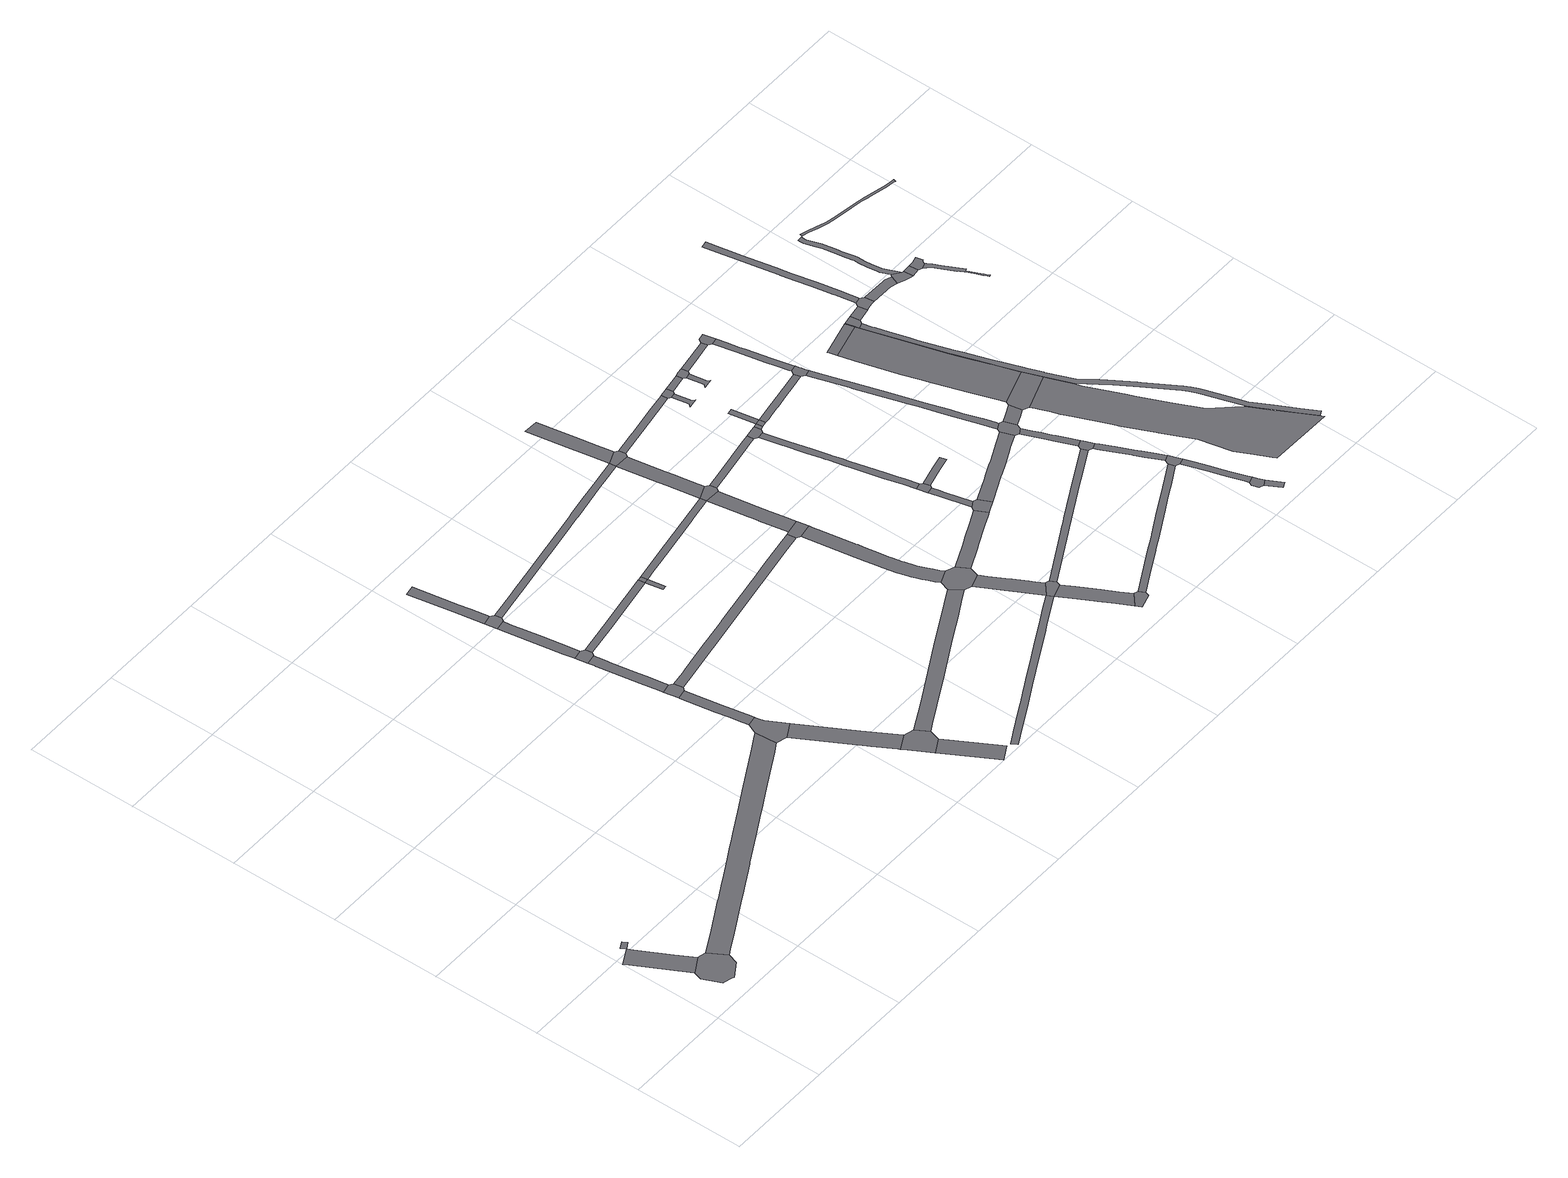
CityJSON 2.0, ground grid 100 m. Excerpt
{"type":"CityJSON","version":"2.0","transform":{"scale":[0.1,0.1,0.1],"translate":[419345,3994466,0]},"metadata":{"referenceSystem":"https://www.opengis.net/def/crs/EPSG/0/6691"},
"CityObjects":{
"road1":{"type":"Road","attributes":{"class":"9999","function":"9020","RoadStructureAttribute.sectionType":"1"},"geometry":[{"type":"MultiSurface","lod":"1","boundaries":[[[0,1,2,3,4,5,6,7]]]}]},
"road2":{"type":"Road","attributes":{"class":"9999","function":"9020","RoadStructureAttribute.sectionType":"1"},"geometry":[{"type":"MultiSurface","lod":"1","boundaries":[[[8,9,0,10]]]}]},
"road3":{"type":"Road","attributes":{"class":"9999","function":"9020","RoadStructureAttribute.sectionType":"4"},"geometry":[{"type":"MultiSurface","lod":"1","boundaries":[[[5,4,11,12,13,14,15,16,17,18]]]}]},
"road4":{"type":"Road","attributes":{"class":"9999","function":"9020","RoadStructureAttribute.sectionType":"1"},"geometry":[{"type":"MultiSurface","lod":"1","boundaries":[[[19,20,21,22,23,24,25,26,27,28,29,30,31,32,33,34,35,18,17,36,37,38,39,40,41,42,43,44,45,46,47,48,49,50,51]]]}]},
"road5":{"type":"Road","attributes":{"class":"9999","function":"9020","RoadStructureAttribute.sectionType":"4"},"geometry":[{"type":"MultiSurface","lod":"1","boundaries":[[[52,53,19,51,54,55,56,57]]]}]},
"road6":{"type":"Road","attributes":{"class":"9999","function":"9020","RoadStructureAttribute.sectionType":"1"},"geometry":[{"type":"MultiSurface","lod":"1","boundaries":[[[58,59,60,61,62,63,64,53,52,65,66,67]]]}]},
"road7":{"type":"Road","attributes":{"class":"9999","function":"9020","RoadStructureAttribute.sectionType":"4"},"geometry":[{"type":"MultiSurface","lod":"1","boundaries":[[[68,69,59,58,70,71]]]}]},
"road8":{"type":"Road","attributes":{"class":"9999","function":"9020","RoadStructureAttribute.sectionType":"1"},"geometry":[{"type":"MultiSurface","lod":"1","boundaries":[[[55,54,72,73,74,75,76,77,78,79,80,81]]]}]},
"road9":{"type":"Road","attributes":{"class":"9999","function":"9020","RoadStructureAttribute.sectionType":"1"},"geometry":[{"type":"MultiSurface","lod":"1","boundaries":[[[82,83,84,85,86,87,88,69,68,89,90,91,92,93,94]]]}]},
"road10":{"type":"Road","attributes":{"class":"9999","function":"9020","RoadStructureAttribute.sectionType":"4"},"geometry":[{"type":"MultiSurface","lod":"1","boundaries":[[[95,96,83,82,97,98]]]}]},
"road11":{"type":"Road","attributes":{"class":"9999","function":"9020","RoadStructureAttribute.sectionType":"1"},"geometry":[{"type":"MultiSurface","lod":"1","boundaries":[[[99,100,101,102,103,96,95,104,105,106,107]]]}]},
"road12":{"type":"Road","attributes":{"class":"9999","function":"9020","RoadStructureAttribute.sectionType":"4"},"geometry":[{"type":"MultiSurface","lod":"1","boundaries":[[[78,77,108,109,110,111,112,113]]]}]},
"road13":{"type":"Road","attributes":{"class":"9999","function":"9020","RoadStructureAttribute.sectionType":"4"},"geometry":[{"type":"MultiSurface","lod":"1","boundaries":[[[114,115,100,99,116,117]]]}]},
"road14":{"type":"Road","attributes":{"class":"9999","function":"9020","RoadStructureAttribute.sectionType":"1"},"geometry":[{"type":"MultiSurface","lod":"1","boundaries":[[[118,119,120,115,114,121,122]]]}]},
"road15":{"type":"Road","attributes":{"class":"9999","function":"9020","RoadStructureAttribute.sectionType":"1"},"geometry":[{"type":"MultiSurface","lod":"1","boundaries":[[[111,110,123,124,125,126,127,128,129]]]}]},
"road16":{"type":"Road","attributes":{"class":"9999","function":"9020","RoadStructureAttribute.sectionType":"1"},"geometry":[{"type":"MultiSurface","lod":"1","boundaries":[[[130,131,132,133,134,98,97,135,136,137,138]]]}]},
"road17":{"type":"Road","attributes":{"class":"9999","function":"9020","RoadStructureAttribute.sectionType":"1"},"geometry":[{"type":"MultiSurface","lod":"1","boundaries":[[[139,140,141,142,143,144,145,146,147,148,149,150,151,152,71,70,153,154,155,156,157,158]]]}]},
"road18":{"type":"Road","attributes":{"class":"9999","function":"9020","RoadStructureAttribute.sectionType":"1"},"geometry":[{"type":"MultiSurface","lod":"1","boundaries":[[[159,138,160,161]]]}]},
"road19":{"type":"Road","attributes":{"class":"9999","function":"9020","RoadStructureAttribute.sectionType":"4"},"geometry":[{"type":"MultiSurface","lod":"1","boundaries":[[[162,163,130,138,159]]]}]},
"road20":{"type":"Road","attributes":{"class":"9999","function":"9020","RoadStructureAttribute.sectionType":"1"},"geometry":[{"type":"MultiSurface","lod":"1","boundaries":[[[164,165,166,167,168,169,113,112,170,171,172,173,174,175,176,177,178,179,180,181,182,183]]]}]},
"road21":{"type":"Road","attributes":{"class":"9999","function":"9020","RoadStructureAttribute.sectionType":"1"},"geometry":[{"type":"MultiSurface","lod":"1","boundaries":[[[184,185,186,187,188,189,190,191,192,193,194,117,116,195,196,197,198,199,200,201,202,203]]]}]},
"road22":{"type":"Road","attributes":{"class":"9999","function":"9020","RoadStructureAttribute.sectionType":"1"},"geometry":[{"type":"MultiSurface","lod":"1","boundaries":[[[204,205,206,207,208,209,210,211,212,213,214,215,216,217,218,219,220,221,222,223,224,225,226,227,228,229,230]]]}]},
"road23":{"type":"Road","attributes":{"class":"9999","function":"9020","RoadStructureAttribute.sectionType":"1"},"geometry":[{"type":"MultiSurface","lod":"1","boundaries":[[[231,232,233,162,159,234,235,236,237,238,239,240,241]]]}]},
"road24":{"type":"Road","attributes":{"class":"9999","function":"9020","RoadStructureAttribute.sectionType":"4"},"geometry":[{"type":"MultiSurface","lod":"1","boundaries":[[[242,243,164,183,244,245,246,247]]]}]},
"road25":{"type":"Road","attributes":{"class":"9999","function":"9020","RoadStructureAttribute.sectionType":"1"},"geometry":[{"type":"MultiSurface","lod":"1","boundaries":[[[248,249,250,251,252,253,254,255,256,257,258,259,260,261,243,242,262,263,264,265,266,267,268,269,270,271,272,273,274,275,276,277,278,279,280]]]}]},
"road26":{"type":"Road","attributes":{"class":"9999","function":"9020","RoadStructureAttribute.sectionType":"4"},"geometry":[{"type":"MultiSurface","lod":"1","boundaries":[[[281,282,139,158,249,248]]]}]},
"road27":{"type":"Road","attributes":{"class":"9999","function":"9020","RoadStructureAttribute.sectionType":"1"},"geometry":[{"type":"MultiSurface","lod":"1","boundaries":[[[245,244,283,284,285,286,204,287,288,289,290,291,292]]]}]},
"road28":{"type":"Road","attributes":{"class":"9999","function":"9020","RoadStructureAttribute.sectionType":"1"},"geometry":[{"type":"MultiSurface","lod":"1","boundaries":[[[241,293,294,295,296,297,282,281,298,299,300,301,302,303]]]}]},
"road29":{"type":"Road","attributes":{"class":"9999","function":"9020","RoadStructureAttribute.sectionType":"4"},"geometry":[{"type":"MultiSurface","lod":"1","boundaries":[[[304,231,241,303,305,306]]]}]},
"road30":{"type":"Road","attributes":{"class":"9999","function":"9020","RoadStructureAttribute.sectionType":"4"},"geometry":[{"type":"MultiSurface","lod":"1","boundaries":[[[287,204,230,307,308,309]]]}]},
"road31":{"type":"Road","attributes":{"class":"9999","function":"9020","RoadStructureAttribute.sectionType":"1"},"geometry":[{"type":"MultiSurface","lod":"1","boundaries":[[[203,310,311,312,231,304,313,314,315,316,317,318,319]]]}]},
"road32":{"type":"Road","attributes":{"class":"9999","function":"9020","RoadStructureAttribute.sectionType":"1"},"geometry":[{"type":"MultiSurface","lod":"1","boundaries":[[[307,230,320,321,322,323,324,325,326,327,328]]]}]},
"road33":{"type":"Road","attributes":{"class":"9999","function":"9020","RoadStructureAttribute.sectionType":"4"},"geometry":[{"type":"MultiSurface","lod":"1","boundaries":[[[329,184,203,319,330,331]]]}]},
"road34":{"type":"Road","attributes":{"class":"9999","function":"9020","RoadStructureAttribute.sectionType":"1"},"geometry":[{"type":"MultiSurface","lod":"1","boundaries":[[[332,333,334,335,184,329,336,337,338,339,340]]]}]},
"road35":{"type":"Road","attributes":{"class":"9999","function":"9020","RoadStructureAttribute.sectionType":"4"},"geometry":[{"type":"MultiSurface","lod":"1","boundaries":[[[325,324,341,342,343,344]]]}]},
"road36":{"type":"Road","attributes":{"class":"9999","function":"9020","RoadStructureAttribute.sectionType":"1"},"geometry":[{"type":"MultiSurface","lod":"1","boundaries":[[[345,346,347,348,247,246,349,350,351,352,353]]]}]},
"road37":{"type":"Road","attributes":{"class":"9999","function":"9020","RoadStructureAttribute.sectionType":"1"},"geometry":[{"type":"MultiSurface","lod":"1","boundaries":[[[354,355,356,306,305,357,358,359,360]]]}]},
"road38":{"type":"Road","attributes":{"class":"9999","function":"9020","RoadStructureAttribute.sectionType":"1"},"geometry":[{"type":"MultiSurface","lod":"1","boundaries":[[[361,362,363,364,365,331,330,366,367,368]]]}]},
"road39":{"type":"Road","attributes":{"class":"9999","function":"9020","RoadStructureAttribute.sectionType":"1"},"geometry":[{"type":"MultiSurface","lod":"1","boundaries":[[[369,370,371,372,373,374,375,376,377]]]}]},
"road40":{"type":"Road","attributes":{"class":"9999","function":"9020","RoadStructureAttribute.sectionType":"4"},"geometry":[{"type":"MultiSurface","lod":"1","boundaries":[[[375,374,345,353,378,379,380]]]}]},
"road41":{"type":"Road","attributes":{"class":"9999","function":"9020","RoadStructureAttribute.sectionType":"4"},"geometry":[{"type":"MultiSurface","lod":"1","boundaries":[[[381,382,370,369,383,384]]]}]},
"road42":{"type":"Road","attributes":{"class":"9999","function":"9020","RoadStructureAttribute.sectionType":"1"},"geometry":[{"type":"MultiSurface","lod":"1","boundaries":[[[385,386,387,388,389,390,391,392,393,394,395,396,397,398,399,400,382,381,401,402,403,404,405,406,407,408,409,410,411,412,413]]]}]},
"road43":{"type":"Road","attributes":{"class":"9999","function":"9020","RoadStructureAttribute.sectionType":"4"},"geometry":[{"type":"MultiSurface","lod":"1","boundaries":[[[414,415,354,360,386,385,416]]]}]},
"road44":{"type":"Road","attributes":{"class":"9999","function":"9020","RoadStructureAttribute.sectionType":"1"},"geometry":[{"type":"MultiSurface","lod":"1","boundaries":[[[417,418,419,420,421,422,423,309,308,424,425,426,427,428]]]}]},
"road45":{"type":"Road","attributes":{"class":"9999","function":"9020","RoadStructureAttribute.sectionType":"1"},"geometry":[{"type":"MultiSurface","lod":"1","boundaries":[[[429,414,416,430]]]}]},
"road46":{"type":"Road","attributes":{"class":"9999","function":"9020","RoadStructureAttribute.sectionType":"4"},"geometry":[{"type":"MultiSurface","lod":"1","boundaries":[[[431,429,430,432]]]}]},
"road47":{"type":"Road","attributes":{"class":"9999","function":"9020","RoadStructureAttribute.sectionType":"1"},"geometry":[{"type":"MultiSurface","lod":"1","boundaries":[[[433,434,384,383,435,436]]]}]},
"road48":{"type":"Road","attributes":{"class":"9999","function":"9020","RoadStructureAttribute.sectionType":"1"},"geometry":[{"type":"MultiSurface","lod":"1","boundaries":[[[437,438,429,431]]]}]},
"road49":{"type":"Road","attributes":{"class":"9999","function":"9020","RoadStructureAttribute.sectionType":"1"},"geometry":[{"type":"MultiSurface","lod":"1","boundaries":[[[439,440,441,442,443,444]]]}]},
"road50":{"type":"Road","attributes":{"class":"9999","function":"9020","RoadStructureAttribute.sectionType":"4"},"geometry":[{"type":"MultiSurface","lod":"1","boundaries":[[[445,446,361,368,440,439,447]]]}]},
"road51":{"type":"Road","attributes":{"class":"9999","function":"9020","RoadStructureAttribute.sectionType":"1"},"geometry":[{"type":"MultiSurface","lod":"1","boundaries":[[[448,449,450,451,452,453,454,455,456,344,343,457,458,459,460,461,462,463,464,465,466,467]]]}]},
"road52":{"type":"Road","attributes":{"class":"9999","function":"9020","RoadStructureAttribute.sectionType":"1"},"geometry":[{"type":"MultiSurface","lod":"1","boundaries":[[[468,469,445,447,470]]]}]},
"road53":{"type":"Road","attributes":{"class":"9999","function":"9020","RoadStructureAttribute.sectionType":"1"},"geometry":[{"type":"MultiSurface","lod":"1","boundaries":[[[471,472,473,474,475,476,477,380,379,478,479,480,481,482,483,484,485,486,487]]]}]},
"road54":{"type":"Road","attributes":{"class":"9999","function":"9020","RoadStructureAttribute.sectionType":"1"},"geometry":[{"type":"MultiSurface","lod":"1","boundaries":[[[488,489,490,491,492,493]]]}]},
"road55":{"type":"Road","attributes":{"class":"9999","function":"9020","RoadStructureAttribute.sectionType":"4"},"geometry":[{"type":"MultiSurface","lod":"1","boundaries":[[[494,495,468,470,489,488,496]]]}]},
"road56":{"type":"Road","attributes":{"class":"9999","function":"9020","RoadStructureAttribute.sectionType":"1"},"geometry":[{"type":"MultiSurface","lod":"1","boundaries":[[[497,498,499,500,501,431,432,502,503,504,505,506,507,508]]]}]},
"road57":{"type":"Road","attributes":{"class":"9999","function":"9020","RoadStructureAttribute.sectionType":"1"},"geometry":[{"type":"MultiSurface","lod":"1","boundaries":[[[509,510,494,496,511,512]]]}]},
"road58":{"type":"Road","attributes":{"class":"9999","function":"9020","RoadStructureAttribute.sectionType":"4"},"geometry":[{"type":"MultiSurface","lod":"1","boundaries":[[[513,514,497,508,515,516,517,518,519]]]}]},
"road59":{"type":"Road","attributes":{"class":"9999","function":"9020","RoadStructureAttribute.sectionType":"1"},"geometry":[{"type":"MultiSurface","lod":"1","boundaries":[[[516,515,520,521,522,523,524,525,526,527,528,529,530,531,532,533,534,535,536,537,538,539,540,541,542,543,544,545,546,547,548,549,550]]]}]},
"road60":{"type":"Road","attributes":{"class":"9999","function":"9020","RoadStructureAttribute.sectionType":"4"},"geometry":[{"type":"MultiSurface","lod":"1","boundaries":[[[536,535,471,487,551,552,553,554]]]}]},
"road61":{"type":"Road","attributes":{"class":"9999","function":"9020","RoadStructureAttribute.sectionType":"1"},"geometry":[{"type":"MultiSurface","lod":"1","boundaries":[[[555,556,557,558,559,560,561,514,513,562,563,564,565,566,567]]]}]},
"road62":{"type":"Road","attributes":{"class":"9999","function":"9020","RoadStructureAttribute.sectionType":"1"},"geometry":[{"type":"MultiSurface","lod":"1","boundaries":[[[552,551,568,569,570,571,572,573,574,575,576,577,578]]]}]},
"road63":{"type":"Road","attributes":{"class":"9999","function":"9020","RoadStructureAttribute.sectionType":"4"},"geometry":[{"type":"MultiSurface","lod":"1","boundaries":[[[579,580,509,512,556,555]]]}]},
"road64":{"type":"Road","attributes":{"class":"9999","function":"9020","RoadStructureAttribute.sectionType":"4"},"geometry":[{"type":"MultiSurface","lod":"1","boundaries":[[[572,571,417,428,581,582,583]]]}]},
"road65":{"type":"Road","attributes":{"class":"9999","function":"9020","RoadStructureAttribute.sectionType":"1"},"geometry":[{"type":"MultiSurface","lod":"1","boundaries":[[[582,581,584,585,586,587,588,589,590,591,592,593,594,595,596,597,598]]]}]},
"road66":{"type":"Road","attributes":{"class":"9999","function":"9020","RoadStructureAttribute.sectionType":"1"},"geometry":[{"type":"MultiSurface","lod":"1","boundaries":[[[599,600,554,553,601,602]]]}]},
"road67":{"type":"Road","attributes":{"class":"9999","function":"9020","RoadStructureAttribute.sectionType":"4"},"geometry":[{"type":"MultiSurface","lod":"1","boundaries":[[[591,590,448,467,603,604,605,606,607]]]}]},
"road68":{"type":"Road","attributes":{"class":"9999","function":"9020","RoadStructureAttribute.sectionType":"1"},"geometry":[{"type":"MultiSurface","lod":"1","boundaries":[[[604,603,608,609,610,611,612,613,614,615,616,617,618,619]]]}]},
"road69":{"type":"Road","attributes":{"class":"9999","function":"9020","RoadStructureAttribute.sectionType":"4"},"geometry":[{"type":"MultiSurface","lod":"1","boundaries":[[[614,613,620,621,622,623,624,625]]]}]},
"road70":{"type":"Road","attributes":{"class":"9999","function":"9020","RoadStructureAttribute.sectionType":"1"},"geometry":[{"type":"MultiSurface","lod":"1","boundaries":[[[623,622,626,627]]]}]},
"road71":{"type":"Road","attributes":{"class":"9999","function":"3","RoadStructureAttribute.sectionType":"4"},"geometry":[{"type":"MultiSurface","lod":"1","boundaries":[[[628,629,630,631,632]]]}]},
"road72":{"type":"Road","attributes":{"class":"9999","function":"3","RoadStructureAttribute.sectionType":"1"},"geometry":[{"type":"MultiSurface","lod":"1","boundaries":[[[632,631,633,634,635,636,637,638,639,640,641,642,643,644,645,646,647,648,649,650,651]]]}]},
"road73":{"type":"Road","attributes":{"class":"9999","function":"3","RoadStructureAttribute.sectionType":"4"},"geometry":[{"type":"MultiSurface","lod":"1","boundaries":[[[646,645,599,602,652,653]]]}]},
"road74":{"type":"Road","attributes":{"class":"9999","function":"9020","RoadStructureAttribute.sectionType":"1"},"geometry":[{"type":"MultiSurface","lod":"1","boundaries":[[[654,628,632,655]]]}]},
"road75":{"type":"Road","attributes":{"class":"9999","function":"9020","RoadStructureAttribute.sectionType":"4"},"geometry":[{"type":"MultiSurface","lod":"1","boundaries":[[[656,654,655,657,658,659]]]}]},
"road76":{"type":"Road","attributes":{"class":"9999","function":"3","RoadStructureAttribute.sectionType":"1"},"geometry":[{"type":"MultiSurface","lod":"1","boundaries":[[[653,652,660,661,662,663,664,665,666,667,668,669,670,671,672,673,674,675,676,677,678,679,680,681,682,683,684,685,686,687,688,689,690,691,692,693]]]}]},
"road77":{"type":"Road","attributes":{"class":"9999","function":"9020","RoadStructureAttribute.sectionType":"1"},"geometry":[{"type":"MultiSurface","lod":"1","boundaries":[[[694,695,656,659,696]]]}]},
"road78":{"type":"Road","attributes":{"class":"9999","function":"9020","RoadStructureAttribute.sectionType":"1"},"geometry":[{"type":"MultiSurface","lod":"1","boundaries":[[[658,657,697,698,699,700,701,702,703,704,705,706,707,708,709,710,711,712,713,714,715,716,717,718,719,720,721,722,723,724,725,726,727,728,729,730,731,732,733,734,735,736,737,738,739,740,741,742,743,744,745,746,747]]]}]},
"road79":{"type":"Road","attributes":{"class":"9999","function":"9020","RoadStructureAttribute.sectionType":"4"},"geometry":[{"type":"MultiSurface","lod":"1","boundaries":[[[748,749,694,696,750,751,752,753]]]}]},
"road80":{"type":"Road","attributes":{"class":"9999","function":"9020","RoadStructureAttribute.sectionType":"1"},"geometry":[{"type":"MultiSurface","lod":"1","boundaries":[[[754,755,756,757,758,759,760,761,762,763,764,765,749,748,766,767,768,769,770,771,772]]]}]},
"road81":{"type":"Road","attributes":{"class":"9999","function":"9020","RoadStructureAttribute.sectionType":"1"},"geometry":[{"type":"MultiSurface","lod":"1","boundaries":[[[773,753,752,774,775,776,777,778,779]]]}]},
"road82":{"type":"Road","attributes":{"class":"9999","function":"9020","RoadStructureAttribute.sectionType":"4"},"geometry":[{"type":"MultiSurface","lod":"1","boundaries":[[[780,777,776,781,782,783,784,785]]]}]},
"road83":{"type":"Road","attributes":{"class":"9999","function":"9020","RoadStructureAttribute.sectionType":"1"},"geometry":[{"type":"MultiSurface","lod":"1","boundaries":[[[786,787,788,789,790,791,792,793,794,795,796,797,798,799,780,785,800,801,802,803,804,805,806,807,808,809,810,811,812,813,814,815]]]}]},
"road84":{"type":"Road","attributes":{"class":"9999","function":"9020","RoadStructureAttribute.sectionType":"1"},"geometry":[{"type":"MultiSurface","lod":"1","boundaries":[[[816,817,784,783,818]]]}]},
"road85":{"type":"Road","attributes":{"class":"9999","function":"9020","RoadStructureAttribute.sectionType":"4"},"geometry":[{"type":"MultiSurface","lod":"1","boundaries":[[[819,820,821,816,818,822,823,824,825,826,827]]]}]},
"road86":{"type":"Road","attributes":{"class":"9999","function":"9020","RoadStructureAttribute.sectionType":"1"},"geometry":[{"type":"MultiSurface","lod":"1","boundaries":[[[823,822,828,829,830,831,832,833,834,835,836,837,838,839,840,841,842,843,844,845,846]]]}]},
"road87":{"type":"Road","attributes":{"class":"9999","function":"9020","RoadStructureAttribute.sectionType":"1"},"geometry":[{"type":"MultiSurface","lod":"1","boundaries":[[[847,848,849,850,851,852,853,854,855,856,857,858,859,860,861,862,863,864,865,866,867,868,869,870,871,872,873,874,875]]]}]}
},
"vertices":[
[156,1025,0],[6,944,0],[31,899,0],[184,616,0],[278,449,0],[425,534,0],[333,698,0],[180,980,0],
[193,1104,0],[131,1070,0],[218,1060,0],
[257,372,0],[329,206,0],[339,207,0],[424,183,0],[432,177,0],[571,266,0],[600,361,0],[502,513,0],
[2627,1703,0],[2592,1683,0],[2472,1615,0],[2261,1497,0],[2070,1389,0],[1910,1299,0],[1654,1156,0],[1606,1128,0],[1584,1116,0],[1529,1086,0],[1406,1017,0],[1253,931,0],[1195,898,0],[1016,799,0],[1010,796,0],[722,634,0],[565,549,0],[652,392,0],[809,477,0],[1098,639,0],[1175,682,0],[1287,743,0],[1412,814,0],[1477,851,0],[1494,860,0],[1742,999,0],[1964,1123,0],[1998,1142,0],[2042,1167,0],[2158,1232,0],[2349,1340,0],[2560,1458,0],[2645,1506,0],
[2758,1809,0],[2670,1793,0],[2741,1479,0],[2877,1555,0],[2777,1735,0],[2762,1788,0],
[2649,2419,0],[2561,2403,0],[2562,2399,0],[2617,2082,0],[2638,1971,0],[2657,1864,0],[2664,1825,0],[2753,1841,0],[2706,2098,0],[2650,2415,0],
[2625,2554,0],[2536,2537,0],[2673,2452,0],[2658,2531,0],
[2778,1413,0],[3018,1000,0],[3023,992,0],[3072,906,0],[3178,723,0],[3186,708,0],[3322,783,0],[3321,785,0],[3152,1078,0],[2913,1490,0],
[2510,3207,0],[2421,3191,0],[2431,3140,0],[2433,3128,0],[2441,3080,0],[2501,2741,0],[2529,2575,0],[2618,2591,0],[2590,2757,0],[2573,2850,0],[2535,3069,0],[2530,3096,0],[2522,3139,0],
[2489,3321,0],[2401,3305,0],[2533,3240,0],[2522,3299,0],
[2371,3992,0],[2282,3977,0],[2296,3897,0],[2383,3402,0],[2400,3312,0],[2472,3418,0],[2430,3653,0],[2398,3838,0],[2385,3912,0],
[3196,692,0],[3252,594,0],[3322,471,0],[3457,548,0],[3484,644,0],[3418,756,0],
[2350,4107,0],[2262,4091,0],[2394,4025,0],[2383,4084,0],
[2230,4782,0],[2142,4766,0],[2214,4360,0],[2320,4278,0],[2303,4376,0],
[3364,398,0],[3556,64,0],[3592,3,0],[3726,82,0],[3690,142,0],[3575,342,0],[3498,476,0],
[3377,3450,0],[3207,3419,0],[3159,3411,0],[2837,3354,0],[2810,3349,0],[2820,3290,0],[3217,3360,0],[3289,3373,0],[3387,3391,0],
[4486,2853,0],[4341,2827,0],[4316,2823,0],[4128,2790,0],[3929,2755,0],[3922,2754,0],[3745,2722,0],[3437,2667,0],[3408,2661,0],[3198,2625,0],[3134,2614,0],[3011,2592,0],[2832,2559,0],[2794,2552,0],[2808,2473,0],[3148,2535,0],[3422,2583,0],[3936,2675,0],[4355,2748,0],[4500,2774,0],
[3427,3397,0],[3418,3233,0],[3457,3241,0],
[3416,3457,0],[3381,3450,0],
[4784,1501,0],[4727,1471,0],[4542,1369,0],[4274,1223,0],[3973,1057,0],[3677,895,0],[3556,682,0],[3675,746,0],[3694,757,0],[3739,781,0],[3795,812,0],[4035,943,0],[4229,1050,0],[4336,1109,0],[4398,1143,0],[4604,1255,0],[4628,1268,0],[4674,1294,0],[4788,1357,0],[4859,1394,0],
[4238,4413,0],[4030,4378,0],[3984,4370,0],[3786,4334,0],[3621,4304,0],[3578,4296,0],[3221,4232,0],[3164,4222,0],[2871,4170,0],[2692,4139,0],[2628,4127,0],[2597,4061,0],[2703,4080,0],[3174,4163,0],[3424,4208,0],[3604,4240,0],[3632,4245,0],[3994,4311,0],[4058,4322,0],[4248,4354,0],
[5208,861,0],[5078,790,0],[4967,729,0],[4931,709,0],[4753,612,0],[4603,529,0],[4563,508,0],[4407,425,0],[4340,389,0],[4283,357,0],[4166,290,0],[4157,285,0],[4000,201,0],[3951,174,0],[3918,156,0],[3764,71,0],[3795,20,0],[3980,122,0],[4035,152,0],[4168,223,0],[4195,237,0],[4369,337,0],[4409,358,0],[4631,477,0],[4882,614,0],[4959,657,0],[5236,808,0],
[4376,3626,0],[3658,3499,0],[3593,3488,0],[3531,3416,0],[3647,3437,0],[3668,3440,0],[3777,3460,0],[3921,3485,0],[4123,3521,0],[4176,3530,0],[4387,3567,0],
[4932,1636,0],[4812,1586,0],[4926,1373,0],[5050,1418,0],[5078,1503,0],[5017,1607,0],
[4661,2774,0],[4533,2751,0],[4617,2282,0],[4631,2190,0],[4642,2130,0],[4657,2038,0],[4671,1978,0],[4684,1918,0],[4701,1860,0],[4718,1807,0],[4732,1767,0],[4749,1723,0],[4770,1676,0],[4791,1627,0],[4908,1683,0],[4888,1728,0],[4869,1773,0],[4854,1811,0],[4841,1848,0],[4825,1898,0],[4821,1913,0],[4810,1951,0],[4805,1971,0],[4798,2006,0],[4785,2063,0],[4784,2069,0],[4770,2153,0],[4759,2213,0],[4745,2305,0],[4737,2353,0],[4736,2359,0],[4675,2697,0],[4666,2747,0],
[4642,2881,0],[4514,2858,0],
[4975,1284,0],[5052,1146,0],[5069,1116,0],[5132,1001,0],[5308,949,0],[5270,1019,0],[5246,1063,0],[5183,1179,0],[5174,1195,0],[5089,1347,0],
[4447,3226,0],[4449,3217,0],[4456,3179,0],[4466,3123,0],[4467,3116,0],[4619,3006,0],[4619,3007,0],[4600,3114,0],[4579,3227,0],[4575,3249,0],[4520,3562,0],
[4500,3677,0],[4543,3595,0],[4532,3654,0],
[5364,847,0],[5375,885,0],[5346,938,0],
[4276,4194,0],[4312,3992,0],[4325,3917,0],[4488,3740,0],[4469,3850,0],[4461,3896,0],[4453,3940,0],[4438,4025,0],[4418,4140,0],[4381,4351,0],
[5309,678,0],[5391,528,0],[5404,504,0],[5474,379,0],[5544,249,0],[5644,337,0],[5588,441,0],[5518,567,0],[5423,741,0],
[4361,4466,0],[4404,4384,0],[4393,4443,0],
[4108,5143,0],[4140,4963,0],[4173,4780,0],[4206,4595,0],[4349,4531,0],[4334,4617,0],[4300,4804,0],[4275,4944,0],[4241,5138,0],
[5572,196,0],[5700,234,0],[5711,273,0],[5682,325,0],
[5591,1876,0],[5459,1814,0],[5323,1749,0],[5236,1708,0],[5287,1599,0],[5310,1610,0],[5511,1705,0],[5610,1752,0],[5643,1768,0],
[5135,3761,0],[5045,3745,0],[4716,3685,0],[4727,3626,0],[5047,3684,0],[5055,3686,0],[5146,3702,0],
[5069,4559,0],[5068,4558,0],[4880,4526,0],[4646,4485,0],[4576,4473,0],[4670,4428,0],[5004,4486,0],[5079,4500,0],
[5579,2285,0],[5521,2272,0],[5521,2269,0],[5533,2220,0],[5537,2202,0],[5609,1912,0],[5662,1944,0],[5605,2176,0],[5595,2216,0],
[5665,1778,0],[5750,1818,0],[5698,1927,0],
[5556,2385,0],[5498,2371,0],[5594,2311,0],[5578,2365,0],
[5239,3689,0],[5179,3680,0],[5218,3520,0],[5240,3428,0],[5258,3355,0],[5276,3281,0],[5306,3157,0],[5314,3122,0],[5319,3105,0],[5353,2962,0],[5364,2919,0],[5387,2822,0],[5433,2632,0],[5451,2561,0],[5458,2535,0],[5470,2492,0],[5528,2505,0],[5509,2576,0],[5485,2675,0],[5430,2900,0],[5412,2976,0],[5398,3031,0],[5380,3105,0],[5372,3141,0],[5357,3201,0],[5342,3262,0],[5316,3369,0],[5309,3397,0],[5284,3500,0],
[5250,3781,0],[5203,3773,0],[5261,3722,0],
[6631,1639,0],[6336,1482,0],[5952,1272,0],[5919,1254,0],[5872,1229,0],[5824,1202,0],[5357,944,0],[5853,1150,0],[5898,1174,0],[6248,1366,0],[6364,1430,0],[6653,1583,0],
[5283,3787,0],[5293,3728,0],
[5332,3796,0],[5342,3737,0],
[5879,2444,0],[5757,2413,0],[5771,2355,0],[5893,2385,0],
[5290,4039,0],[5240,4031,0],
[5148,4490,0],[5104,4482,0],[5131,4331,0],[5114,4306,0],[5200,4321,0],[5175,4339,0],
[5154,4574,0],[5104,4565,0],[5165,4515,0],
[6923,1006,0],[6693,880,0],[6579,817,0],[6555,804,0],[6460,752,0],[6238,629,0],[6207,611,0],[6068,537,0],[5854,420,0],[5883,367,0],[5958,408,0],[6097,484,0],[6150,513,0],[6236,559,0],[6452,679,0],[6489,699,0],[6606,764,0],[6722,828,0],[6758,847,0],[6940,947,0],
[5311,4602,0],[5240,4589,0],[5321,4543,0],
[6386,2247,0],[6277,2198,0],[6094,2109,0],[6047,2088,0],[5955,2046,0],[5901,2021,0],[5731,1942,0],[5782,1833,0],[6005,1937,0],[6027,1947,0],[6145,2001,0],[6280,2066,0],[6319,2085,0],[6328,2089,0],[6351,2100,0],[6355,2101,0],[6427,2134,0],
[5390,4534,0],[5346,4525,0],[5371,4371,0],[5354,4347,0],[5440,4361,0],[5416,4378,0],
[5397,4617,0],[5350,4609,0],[5407,4558,0],
[5887,3893,0],[5765,3871,0],[5718,3863,0],[5532,3831,0],[5407,3810,0],[5383,3744,0],[5417,3751,0],[5511,3767,0],[5537,3771,0],[5660,3792,0],[5775,3812,0],[5905,3835,0],
[5715,4673,0],[5448,4626,0],[5479,4571,0],[5728,4615,0],
[5967,3941,0],[5909,3927,0],[5939,3815,0],[5997,3832,0],[5988,3861,0],[5980,3890,0],[5977,3900,0],
[5948,3785,0],[6006,3593,0],[6045,3465,0],[6055,3430,0],[6157,3095,0],[6187,2996,0],[6211,2917,0],[6267,2730,0],[6284,2674,0],[6293,2643,0],[6311,2586,0],[6311,2585,0],[6320,2557,0],[6361,2425,0],[6392,2316,0],[6402,2284,0],[6456,2313,0],[6449,2333,0],[6438,2375,0],[6419,2442,0],[6413,2460,0],[6368,2603,0],[6338,2703,0],[6292,2857,0],[6266,2944,0],[6245,3014,0],[6220,3094,0],[6194,3181,0],[6102,3482,0],[6058,3629,0],[6006,3802,0],
[6464,2119,0],[6516,2150,0],[6531,2188,0],[6493,2297,0],
[5820,4605,0],[5761,4592,0],[5804,4396,0],[5860,4136,0],[5874,4072,0],[5881,4045,0],[5903,3948,0],[5961,3962,0],[5918,4149,0],[5906,4208,0],[5871,4366,0],[5862,4409,0],[5838,4522,0],
[6541,1929,0],[6576,1843,0],[6599,1787,0],[6645,1677,0],[6700,1700,0],[6655,1810,0],[6624,1884,0],[6613,1912,0],[6598,1947,0],[6580,1991,0],[6553,2059,0],
[5795,4719,0],[5737,4706,0],
[6690,1570,0],[6746,1594,0],[6709,1679,0],
[6705,1536,0],[6759,1423,0],[6824,1285,0],[6829,1274,0],[6866,1193,0],[6889,1144,0],[6937,1044,0],[6991,1070,0],[6943,1170,0],[6934,1190,0],[6904,1255,0],[6878,1310,0],[6813,1448,0],[6812,1451,0],[6760,1561,0],
[6660,2376,0],[6565,2331,0],[6614,2227,0],[6683,2260,0],
[6977,932,0],[7034,951,0],[7017,1003,0],[7006,1032,0],[6993,1065,0],
[7003,855,0],[7048,719,0],[7075,634,0],[7102,548,0],[7144,424,0],[7156,386,0],[7213,404,0],[7201,442,0],[7159,567,0],[7141,626,0],[7105,738,0],[7060,873,0],
[7141,349,0],[7160,291,0],[7198,279,0],[7251,308,0],[7241,326,0],[7226,363,0],
[7273,143,0],[7326,171,0],
[6568,3924,0],[6240,3837,0],[6245,3818,0],[6261,3756,0],[6589,3843,0],
[6278,3693,0],[6300,3612,0],[6318,3547,0],[6330,3505,0],[6400,3258,0],[6404,3244,0],[6452,3092,0],[6478,3008,0],[6487,2977,0],[6576,2706,0],[6655,2471,0],[6670,2427,0],[6675,2413,0],[7004,2523,0],[7001,2530,0],[6927,2751,0],[6924,2759,0],[6840,3010,0],[6814,3087,0],
[6741,2236,0],[7065,2355,0],
[6574,3925,0],[6594,3845,0],
[6659,3940,0],[6605,3809,0],[6652,3823,0],[6674,3856,0],
[6759,2188,0],[6772,2155,0],[6800,2082,0],[6832,1997,0],[6841,1976,0],[6858,1931,0],[6867,1909,0],[6993,1611,0],[7021,1545,0],[7136,1286,0],[7142,1273,0],[7183,1185,0],[7276,987,0],[7303,867,0],[7306,854,0],[7340,693,0],[7418,545,0],[7483,413,0],[7496,381,0],[8082,374,0],[8069,398,0],[8024,480,0],[7978,563,0],[7914,680,0],[7890,726,0],[7811,876,0],[7784,926,0],[7580,1153,0],[7455,1417,0],[7340,1675,0],[7320,1723,0],[7178,2060,0],[7156,2116,0],[7082,2308,0],
[6780,3962,0],[6778,3961,0],[6796,3878,0],
[6821,3087,0],[6822,3082,0],[6929,2761,0],[6932,2752,0],[7011,2519,0],[7061,2380,0],[7163,2120,0],[7274,1966,0],[7308,1917,0],[7449,1698,0],[7618,1417,0],[7644,1367,0],[7669,1310,0],[7685,1267,0],[7744,1076,0],[7794,919,0],[7830,850,0],[7907,707,0],[7989,556,0],[8070,407,0],[8114,430,0],[8033,580,0],[7978,680,0],[7951,731,0],[7874,874,0],[7840,938,0],[7792,1091,0],[7732,1283,0],[7716,1329,0],[7689,1389,0],[7662,1442,0],[7660,1445,0],[7491,1724,0],[7476,1748,0],[7350,1944,0],[7315,1995,0],[7207,2144,0],[7114,2380,0],[7111,2386,0],[7067,2510,0],[7058,2536,0],[7011,2663,0],[6969,2777,0],[6929,2898,0],[6895,3003,0],[6867,3087,0],[6779,3370,0],[6761,3431,0],[6710,3613,0],[6681,3716,0],[6674,3740,0],
[6861,4006,0],[6802,3995,0],[6820,3884,0],[6869,3894,0],[6902,3898,0],[6893,3983,0],
[6602,5326,0],[6543,5315,0],[6569,5186,0],[6604,5006,0],[6629,4876,0],[6674,4651,0],[6674,4648,0],[6689,4576,0],[6699,4526,0],[6729,4378,0],[6767,4193,0],[6770,4176,0],[6829,4187,0],[6790,4380,0],[6746,4594,0],[6720,4725,0],[6662,5018,0],[6636,5155,0],[6626,5204,0],
[6897,3983,0],[7111,3895,0],[7116,3894,0],[7167,3876,0],[7195,3956,0],[7137,3977,0],[7118,3980,0],
[7216,3978,0],[7231,3854,0],[7292,3833,0],[7309,3834,0],[7302,3919,0],[7288,3924,0],
[7061,4775,0],[7060,4746,0],[7062,4721,0],[7086,4635,0],[7103,4590,0],[7108,4573,0],[7128,4448,0],[7138,4395,0],[7154,4313,0],[7157,4295,0],[7158,4246,0],[7164,4166,0],[7176,4077,0],[7180,4061,0],[7223,4076,0],[7220,4085,0],[7209,4171,0],[7204,4233,0],[7203,4248,0],[7202,4300,0],[7198,4321,0],[7175,4438,0],[7172,4456,0],[7167,4487,0],[7151,4583,0],[7145,4604,0],[7129,4649,0],[7106,4728,0],[7105,4747,0],[7106,4774,0],
[7378,3925,0],[7368,3924,0],[7385,3840,0],
[7480,3942,0],[7423,3928,0],[7409,3927,0],[7416,3829,0],[7472,3845,0],[7471,3856,0],[7477,3866,0],[7484,3874,0],[7495,3881,0],
[7468,3778,0],[7559,3595,0],[7565,3598,0],[7574,3578,0],[7603,3517,0],[7631,3456,0],[7652,3410,0],[7668,3376,0],[7673,3362,0],[7687,3368,0],[7681,3382,0],[7666,3416,0],[7644,3462,0],[7617,3523,0],[7605,3547,0],[7624,3554,0],[7533,3736,0],[7504,3796,0],[7478,3834,0],
[7120,4800,0],[7120,4779,0],[7178,4761,0],[7260,4735,0],[7331,4711,0],[7350,4706,0],[7352,4705,0],[7418,4693,0],[7514,4679,0],[7697,4651,0],[7754,4639,0],[7820,4624,0],[7898,4606,0],[7957,4593,0],[8014,4585,0],[8038,4579,0],[8044,4603,0],[8016,4605,0],[7961,4613,0],[7902,4626,0],[7824,4643,0],[7758,4659,0],[7701,4670,0],[7517,4699,0],[7422,4713,0],[7357,4725,0],[7337,4730,0],[7267,4754,0],[7184,4781,0]
]}
